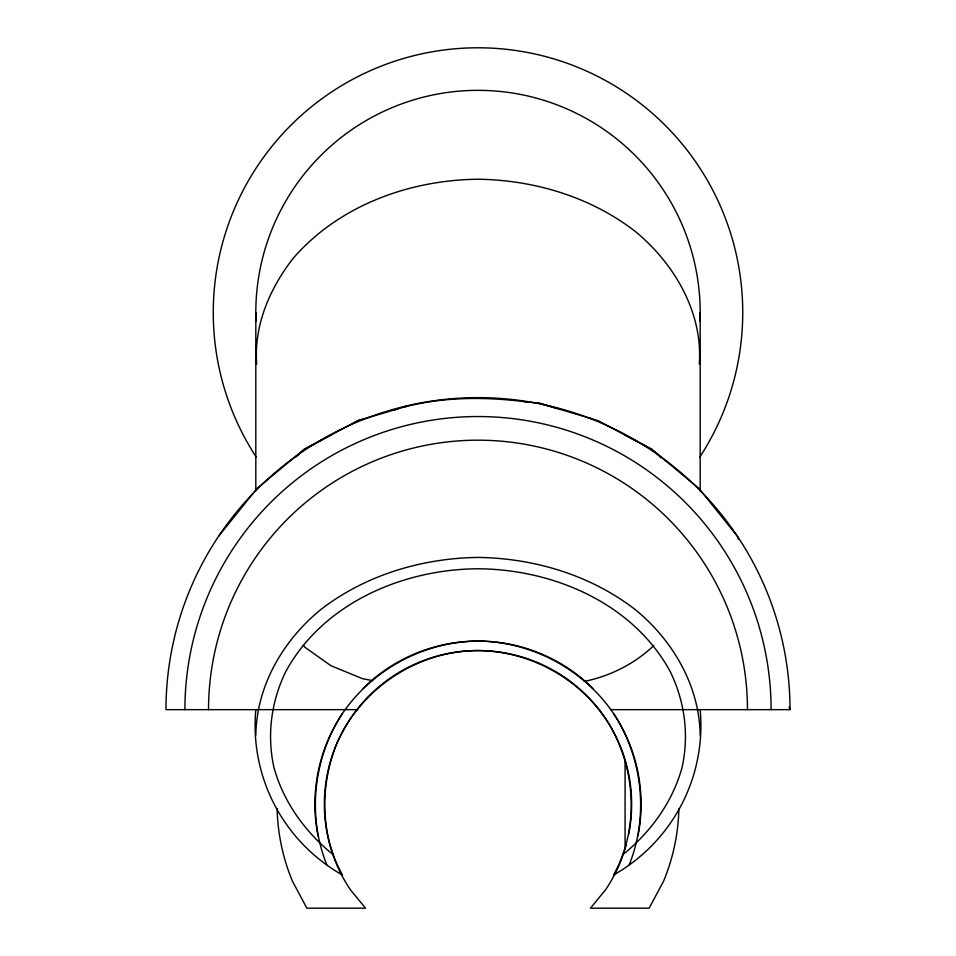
<?xml version="1.0" encoding="UTF-8"?>
<svg xmlns="http://www.w3.org/2000/svg" width="956" height="956" viewBox="0 0 956 956"><rect width="100%" height="100%" fill="white"/><g stroke="black" fill="none" stroke-linecap="round" stroke-linejoin="round"><path stroke-width="1.43" d="M700.186 709.651C706.329 777.252 672.534 841.591 613.501 875.051C640.46 826.868 635.74 764.609 605.745 718.84C577.352 677.003 528.56 650.928 478 650.558C417.151 650.594 359.372 689.192 336.058 745.393C319.806 786.884 320.451 835.831 342.499 875.051C283.466 841.591 249.671 777.252 255.814 709.651M629.263 864.702C648.945 815.48 642.611 757.845 613.609 713.582C583.459 669.176 531.667 641.488 478 641.094C424.333 641.488 372.541 669.176 342.391 713.582C313.389 757.845 307.055 815.48 326.737 864.702M255.814 735.176C256.59 685.679 283.107 640.317 320.881 609.486C365.682 574.974 421.823 558.22 478 557.42C534.177 558.22 590.318 574.974 635.119 609.486C672.893 640.317 699.41 685.679 700.186 735.176M699.302 364.2C703.078 312.385 674.243 263.45 635.119 231.292C590.318 196.781 534.177 180.027 478 179.226C409.264 179.991 339.057 205.48 293.253 258.228C269.831 288.15 253.663 325.685 256.698 364.2M295.942 456.992L304.187 449.344L330.919 435.064M218.566 536.304L257.056 488.432L304.175 449.32L358.153 420.556L362.432 419.302M653.832 645.503C634.915 663.739 610.012 676.215 584.259 681.425M622.511 854.533L625.081 852.848C651.837 830.501 672.654 801.451 682.01 767.644C689.276 735.152 684.783 701.334 670.18 671.494C632.884 603.176 553.321 569.238 478 568.772C402.679 569.238 323.116 603.176 285.82 671.494C271.217 701.334 266.724 735.152 273.99 767.644C283.346 801.451 304.163 830.501 330.919 852.848L333.489 854.533M350.195 424.894L358.189 420.628L398.401 408.678M403.587 407.208C443.62 396.573 486.222 396.716 527.115 401.974M392.976 410.351L406.945 406.145M273.129 709.651L165.986 709.651A312.015 312.015 0 0 1 478 397.636A312.015 312.015 0 0 1 790.015 709.651L682.871 709.651M273.99 709.651L357.795 709.651M610.382 709.651L682.01 709.651M524.916 401.771L539.112 403.169L557.599 408.618M372.673 680.66L362.432 678.652L330.919 665.711L305.048 647.355L303.207 645.157M539.112 403.169L592.816 419.039M588.753 417.88L597.811 420.628M597.847 420.556L651.825 449.32L698.944 488.432L737.435 536.304L738.295 539.148M650.797 448.794L658.278 454.674L660.512 457.673M625.081 435.052L651.825 449.32M789.154 706.807L790.015 709.651M700.186 312.54L700.186 491.002M625.081 762.338L625.081 846.06M255.814 312.54L255.814 490.751M678.868 808.561A200.915 200.915 0 0 1 663.619 881.085L649.124 908.2L590.45 908.2L605.745 889.558A153.641 153.641 0 0 0 626.407 843.945M277.132 808.561A200.915 200.915 0 0 0 292.381 881.085L306.876 908.2L365.55 908.2L350.255 889.558A153.641 153.641 0 0 1 448.029 653.51A153.641 153.641 0 0 1 628.69 834.17M256.256 457.159A264.74 264.74 0 0 1 304.187 112.844A264.74 264.74 0 0 1 651.813 112.844A264.74 264.74 0 0 1 699.744 457.159M255.981 321.24A222.186 222.186 0 0 1 478 90.342A222.186 222.186 0 0 1 700.019 321.24M613.609 713.582A163.094 163.094 0 0 1 637.963 836.01M318.037 836.01A163.094 163.094 0 0 1 342.391 713.582M362.671 688.87A163.094 163.094 0 0 1 593.329 688.87M184.902 709.651A293.098 293.098 0 0 1 478 416.541A293.098 293.098 0 0 1 771.098 709.651M208.539 709.651A269.461 269.461 0 0 1 478 440.178A269.461 269.461 0 0 1 747.461 709.651"/></g></svg>
